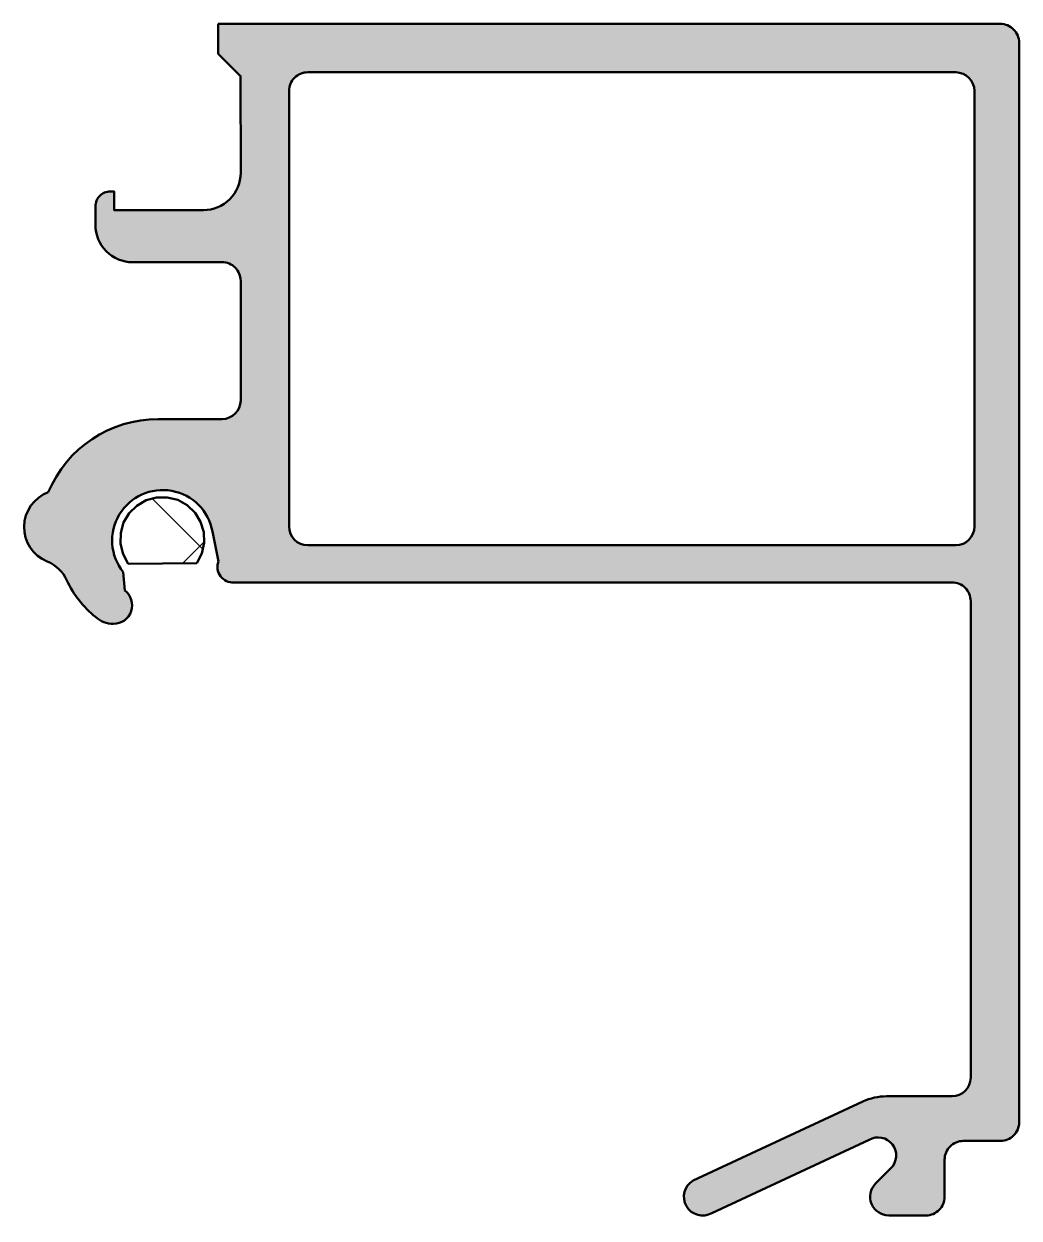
# Model space of a CAD drawing. Extents: x -4.7 to 22, y -32.1 to 0.
import ezdxf

# ---------------------------------------------------------------- set-up
doc = ezdxf.new("R2010")
doc.units = 0
for name, color, linetype, lineweight in [('0S-Alu contour', 7, 'Continuous', 50), ('0S-Alu hatch', 252, 'Continuous', 25), ('0S-EPDM contour', 22, 'Continuous', 50), ('0S-EPDM hatch', 25, 'Continuous', 25)]:
    doc.layers.add(name, color=color, linetype=linetype, lineweight=lineweight)

# ---------------------------------------------------------------- blocks, each defined once
blk = doc.blocks.new('345520__92E214D9_3463_4A0D_BB4B_0059CCF0EE67_')
at = {"layer": '0S-Alu hatch'}
h = blk.add_hatch(color=256, dxfattribs=at)
edge = h.paths.add_edge_path()
edge.add_line((0.4998836517333985, -0.00079345703125), (0.4998836517333985, -0.800811767578125))
edge.add_line((0.4998836517333985, -0.800811767578125), (1.099973678588867, -1.400909423828125))
edge.add_line((1.099973678588867, -1.400909423828125), (1.100477218627929, -4.000518798828125))
edge.add_ellipse((0.1004815039226186, -4.000523084122812), major_axis=(-0.9999957147144929, 0), ratio=1, start_angle=89.99975446964822, end_angle=180.000245529329, ccw=False)
edge.add_line((0.1004772186279292, -5.000518798828124), (-2.29954719543457, -5.000518798828125))
edge.add_line((-2.29954719543457, -5.000518798828125), (-2.29954719543457, -4.500518798828125))
edge.add_line((-2.29954719543457, -4.500518798828125), (-2.39952278137207, -4.500518798828125))
edge.add_arc((-2.399557741216579, -4.900508251543021), 0.3999894542426751, 89.99499223910998, 180.0006365402163)
edge.add_line((-2.79954719543457, -4.900512695314898), (-2.79954719543457, -5.4005126953125))
edge.add_arc((-1.800012390588189, -5.400977890466119), 0.9995349130999999, 179.9733338780212, 270.0266661219785)
edge.add_line((-1.799547195434571, -6.4005126953125), (0.6004772186279297, -6.4005126953125))
edge.add_ellipse((0.6006746352236264, -6.900315278716803), major_axis=(-0.4998026223930082, 0), ratio=1, start_angle=179.9773687901471, end_angle=270.0226312098548, ccw=False)
edge.add_line((1.100477218627929, -6.900512695312484), (1.100477218627929, -10.11394518506144))
edge.add_ellipse((0.6004772186279302, -10.11394518506144), major_axis=(-0.4999999999999996, 0), ratio=1, start_angle=90.00000000000011, end_angle=180, ccw=False)
edge.add_line((0.6004772186279314, -10.61394518506144), (-1.113714544393896, -10.61394518506144))
edge.add_arc((-1.113714544393897, -13.81394518506144), 3.199999999999999, 89.99999999999999, 157.2758308383976)
edge.add_arc((-3.713699789159306, -13.51394518506144), 1, 110.586155707273, 247.6772183650785)
edge.add_ellipse((-4.473347801877074, -15.3640627209964), major_axis=(-1.00000000000002, 0), ratio=1, start_angle=204.7683575848864, end_angle=247.6772183650785, ccw=False)
edge.add_arc((-1.113714544393926, -13.81394518506149), 2.699999999999946, 204.7683575848862, 231.4869425260181)
edge.add_arc((-2.313699789159309, -15.40205463221883), 0.7118905528426112, 227.4629281538345, 270.0000000000001)
edge.add_arc((-2.313699789159308, -15.61394518506144), 0.5, 270, 413.1301023541557)
edge.add_line((-2.013699789159306, -15.21394518506144), (-2.053496799142605, -14.72373639166545))
edge.add_ellipse((-0.9925832081089733, -13.87657761858935), major_axis=(-1.357650777792169, 0), ratio=1, start_angle=-169.8267475124527, end_angle=38.608000735242115, ccw=False)
edge.add_line((0.3437228143768891, -13.63678218763269), (0.5043904184663859, -14.43944524377781))
edge.add_arc((0.8906647348598427, -14.58768881038352), 0.4137438852058303, 159.0042988174518, 273.8089070837579)
edge.add_line((0.9181493339298196, -15.00051879882813), (20.19988822937012, -15.00051879882812))
edge.add_ellipse((20.19990111094629, -15.50050591725195), major_axis=(-0.499987118589771, 0), ratio=1, start_angle=179.9985238421549, end_angle=270.00147615792605, ccw=False)
edge.add_line((20.69988822937012, -15.50051879882742), (20.69988822937012, -28.30078125))
edge.add_ellipse((20.19988822937012, -28.30078125), major_axis=(-0.5000000000000036, 0), ratio=1, start_angle=90.0000000000004, end_angle=180, ccw=False)
edge.add_line((20.19988822937012, -28.80078125000001), (18.43987103739212, -28.80078125000001))
edge.add_arc((18.43987103739214, -30.30078124999992), 1.499999999999911, 90.00000000000081, 114.9974178960904)
edge.add_line((17.80600491121703, -28.94129100211746), (13.24906063079834, -31.06597900390625))
edge.add_arc((13.50179322179005, -31.49970993849036), 0.5019923168382019, 120.2291161144701, 299.7341626232291)
edge.add_line((13.75076961517334, -31.93560791015624), (17.97000694274902, -29.9681396484375))
edge.add_ellipse((18.21146982774863, -30.39212506426345), major_axis=(-0.487922081551387, 0), ratio=1, start_angle=135.2303372142722, end_angle=299.66183842745187, ccw=False)
edge.add_line((18.5578670501709, -30.73574829101563), (18.1463680267334, -31.14724731445313))
edge.add_arc((18.49990099087676, -31.5008049200939), 0.4999885371110305, 134.9980032914284, 270.0015101720067)
edge.add_line((18.49991416931152, -32.00079345703125), (19.49991416931152, -32.00079345703125))
edge.add_arc((19.50022385655216, -31.50110314427189), 0.4996904087249791, 269.96449046713, 360.0355095328693)
edge.add_line((19.99991416931152, -31.50079345703126), (19.99991416931152, -30.50079345703125))
edge.add_ellipse((20.49960448207089, -30.50048376979062), major_axis=(-0.4996904087249791, 0), ratio=1, start_angle=-90.03550953286998, end_angle=0.035509532869298255, ccw=False)
edge.add_line((20.49991416931153, -30.00079345703125), (21.4999302311941, -30.00079345703125))
edge.add_arc((21.4999302311941, -29.50079345703125), 0.5, 270.0000000000004, 360.0000920295124)
edge.add_line((21.99993023119345, -29.50079265392225), (21.9998836517334, -0.50079345703125))
edge.add_arc((21.50013484963431, -0.500542259130336), 0.4997488652311867, 359.9712003745233, 450.0287996254775)
edge.add_line((21.49988365173339, -0.0007934570312481), (0.4998836517333985, -0.00079345703125))
edge = h.paths.add_edge_path()
edge.add_ellipse((2.899979471922112, -1.800814509137182), major_axis=(-0.5000027415829487, 0), ratio=1, start_angle=269.99943990026037, end_angle=359.99968584494053, ccw=False)
edge.add_line((2.89998435974121, -1.300811767578125), (20.29988670349121, -1.300811767578123))
edge.add_ellipse((20.29988651585024, -1.800811955219091), major_axis=(-0.5000001876410028, 0), ratio=1, start_angle=180.0000214974711, end_angle=269.99997849793704, ccw=False)
edge.add_line((20.79988670349121, -1.800811767618194), (20.79988670349121, -13.50051879882812))
edge.add_ellipse((20.29988651585024, -13.50051861118716), major_axis=(-0.5000001876410028, 0), ratio=1, start_angle=90.00002150206262, end_angle=179.999978502529, ccw=False)
edge.add_line((20.29988670349121, -14.00051879882812), (2.899976730346679, -14.00051879882812))
edge.add_ellipse((2.899979471214287, -13.50051605796052), major_axis=(-0.5000027408751203, 0), ratio=1, start_angle=0.00031407848081244083, end_angle=89.99968592142937, ccw=False)
edge.add_line((2.399976730346679, -13.50051879882734), (2.399976730346679, -1.800811767581826))
at = {"layer": '0S-Alu contour', "color": 7}
for points in [[(0.4998836517333985, -0.00079345703125), (0.4998836517333985, -0.800811767578125), (1.099973678588867, -1.400909423828125), (1.100477218627929, -4.000518798828125)], [(21.49988365173339, -0.0007934570312481), (0.4998836517333985, -0.00079345703125)], [(21.99993023119345, -29.50079265392225), (21.9998836517334, -0.50079345703125)], [(2.89998435974121, -1.300811767578125), (20.29988670349121, -1.300811767578123)], [(2.399976730346679, -13.50051879882734), (2.399976730346679, -1.800811767581827)], [(20.79988670349121, -1.800811767618194), (20.79988670349121, -13.50051879882812)], [(0.1004772186279292, -5.000518798828124), (-2.29954719543457, -5.000518798828125), (-2.29954719543457, -4.500518798828125), (-2.39952278137207, -4.500518798828125)], [(-2.79954719543457, -4.900512695314898), (-2.79954719543457, -5.4005126953125)], [(-1.799547195434571, -6.4005126953125), (0.6004772186279297, -6.4005126953125)], [(1.100477218627929, -6.900512695312484), (1.100477218627929, -10.11394518506144)], [(0.6004772186279314, -10.61394518506144), (-1.113714544393896, -10.61394518506144)], [(0.3437228143768891, -13.63678218763269), (0.5043904184663859, -14.43944524377781)], [(20.29988670349121, -14.00051879882812), (2.899976730346679, -14.00051879882812)], [(-2.013699789159306, -15.21394518506144), (-2.053496799142605, -14.72373639166545)], [(0.9181493339298196, -15.00051879882813), (20.19988822937012, -15.00051879882812)], [(20.69988822937012, -15.50051879882742), (20.69988822937012, -28.30078125)], [(20.19988822937012, -28.80078125000001), (18.43987103739212, -28.80078125000001)], [(17.80600491121703, -28.94129100211746), (13.24906063079834, -31.06597900390625)], [(13.75076961517334, -31.93560791015624), (17.97000694274902, -29.9681396484375)], [(20.49991416931153, -30.00079345703125), (21.4999302311941, -30.00079345703125)], [(18.5578670501709, -30.73574829101563), (18.1463680267334, -31.14724731445313)], [(19.99991416931152, -31.50079345703126), (19.99991416931152, -30.50079345703125)], [(18.49991416931152, -32.00079345703125), (19.49991416931152, -32.00079345703125)]]:
    blk.add_lwpolyline(points, dxfattribs=at)
for centre, radius, start, end in [((21.50013484963431, -0.500542259130336), 0.4997488652311867, 359.9712003745233, 90.02879962547753), ((-2.399557741216579, -4.900508251543021), 0.3999894542426751, 89.99499223910998, 180.0006365402163), ((-1.800012390588189, -5.400977890466119), 0.9995349130999999, 179.9733338780212, 270.0266661219785), ((-1.113714544393897, -13.81394518506144), 3.199999999999999, 89.99999999999999, 157.2758308383976), ((-3.713699789159306, -13.51394518506144), 1, 110.586155707273, 247.6772183650785), ((0.8906647348598427, -14.58768881038352), 0.4137438852058303, 159.0042988174518, 273.8089070837579), ((-1.113714544393926, -13.81394518506149), 2.699999999999946, 204.7683575848862, 231.4869425260181), ((-2.313699789159308, -15.61394518506144), 0.5, 270, 53.13010235415574), ((-2.313699789159309, -15.40205463221883), 0.7118905528426112, 227.4629281538345, 270.0000000000001), ((18.43987103739214, -30.30078124999992), 1.499999999999911, 90.00000000000081, 114.9974178960904), ((21.4999302311941, -29.50079345703125), 0.5, 270.0000000000004, 9.20295123976e-05), ((13.50179322179005, -31.49970993849036), 0.5019923168382019, 120.2291161144701, 299.7341626232291), ((18.49990099087676, -31.5008049200939), 0.4999885371110305, 134.9980032914284, 270.0015101720067), ((19.50022385655216, -31.50110314427189), 0.4996904087249791, 269.96449046713, 0.0355095328692854)]:
    blk.add_arc(centre, radius, start, end, dxfattribs=at)
at = {"layer": '0S-Alu contour', "color": 7, "extrusion": (0, 0, -1)}
for centre, radius, start, end in [((-2.899979471922112, -1.800814509137182), 0.5000027415829487, 0.0003141550594821, 90.00056009973964), ((-20.29988651585024, -1.800811955219091), 0.5000001876410028, 90.00002150206295, 179.9999785025289), ((-0.1004815039226186, -4.000523084122812), 0.9999957147144929, 179.999754470671, 270.0002455303518), ((-0.6006746352236264, -6.900315278716803), 0.4998026223930082, 89.97736879014516, 180.0226312098529), ((-0.6004772186279302, -10.11394518506144), 0.4999999999999996, 180, 269.9999999999999), ((0.9925832081089733, -13.87657761858935), 1.357650777792169, 321.3919992647579, 169.8267475124526), ((-2.899979471214287, -13.50051605796052), 0.5000027408751203, 270.0003140785706, 359.9996859215192), ((-20.29988651585024, -13.50051861118716), 0.5000001876410028, 180.000021497471, 269.9999784979374), ((4.473347801877074, -15.3640627209964), 1.00000000000002, 112.3227816349215, 155.2316424151136), ((-20.19990111094629, -15.50050591725195), 0.499987118589771, 89.99852384207398, 180.0014761578452), ((-20.19988822937012, -28.30078125), 0.5000000000000036, 180, 269.9999999999996), ((-18.21146982774863, -30.39212506426345), 0.487922081551387, 60.33816157254813, 224.7696627857278), ((-20.49960448207089, -30.50048376979062), 0.4996904087249791, 359.9644904671307, 90.03550953287007)]:
    blk.add_arc(centre, radius, start, end, dxfattribs=at)
blk = doc.blocks.new('345520__E7E9DE69_4631_4508_B580_2FA5A4B88EB2_')
at = {"layer": '0S-EPDM hatch'}
h = blk.add_hatch(dxfattribs=at)
h.set_pattern_fill('ANSI37', color=256, scale=0.625, angle=90, style=0)
h.set_pattern_definition([(135, (0, 0), (-1.403165018917055, -1.403165018917055), []), (225, (0, 0), (1.403165018917055, -1.403165018917055), [])])
h.paths.add_polyline_path([(-0.0764775951422212, -14.48118710562838), (0.0569493262619647, -14.22397630342645), (0.120513290970919, -13.94127546770919), (0.110027249707209, -13.65170650690128), (0.0261819330081348, -13.3743437426513), (-0.125499648182785, -13.1274574569808), (-0.3350260111467901, -12.92731040267364), (-0.5885953546484075, -12.78708655248788), (-0.8695047033249617, -12.71602265201182), (-1.159250156565691, -12.71879978201979), (-1.438745766913008, -12.79523500898575), (-1.689580758722114, -12.94029343517632), (-1.895232272287542, -13.14441985456638), (-2.042153748246296, -13.39416816792777), (-2.120667258820126, -13.67308709661876), (-2.125601006761612, -13.96280385184015), (-2.056629999036602, -14.24423437651392), (-1.918297454580246, -14.49884043942089)])
at = {"layer": '0S-EPDM contour', "color": 7}
blk.add_lwpolyline([(-0.0764775951422212, -14.48118710562838), (0.0569493262619647, -14.22397630342645), (0.120513290970919, -13.94127546770919), (0.110027249707209, -13.65170650690128), (0.0261819330081348, -13.3743437426513), (-0.125499648182785, -13.1274574569808), (-0.3350260111467901, -12.92731040267364), (-0.5885953546484075, -12.78708655248788), (-0.8695047033249617, -12.71602265201182), (-1.159250156565691, -12.71879978201979), (-1.438745766913008, -12.79523500898575), (-1.689580758722114, -12.94029343517632), (-1.895232272287542, -13.14441985456638), (-2.042153748246296, -13.39416816792777), (-2.120667258820126, -13.67308709661876), (-2.125601006761612, -13.96280385184015), (-2.056629999036602, -14.24423437651392), (-1.918297454580246, -14.49884043942089), (-0.0764775951422212, -14.48118710562838)], close=True, dxfattribs=at)
blk = doc.blocks.new('345520__74806CE4_0555_4F03_BC91_FFEE74323282_')
at = {"layer": '0S-Alu contour', "color": 7}
blk.add_blockref('345520__92E214D9_3463_4A0D_BB4B_0059CCF0EE67_', (0, 0), dxfattribs=at)
at = {"layer": '0S-EPDM contour', "color": 7}
blk.add_blockref('345520__E7E9DE69_4631_4508_B580_2FA5A4B88EB2_', (0, 0), dxfattribs=at)

msp = doc.modelspace()

# ---------------------------------------------------------------- block references
at = {"layer": '0S-Alu contour', "color": 7}
msp.add_blockref('345520__74806CE4_0555_4F03_BC91_FFEE74323282_', (0, 0), dxfattribs=at)

doc.saveas('drawing.dxf')
